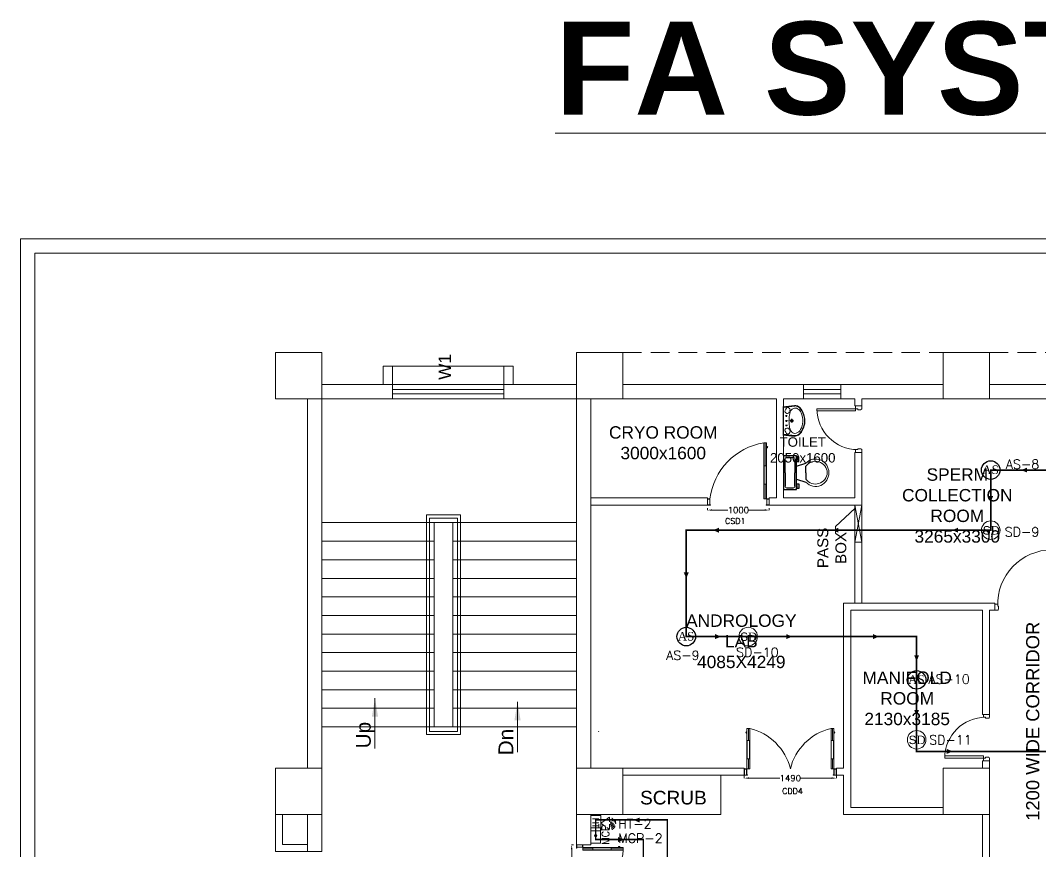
# Model space of a CAD drawing. Extents: x 3505867 to 4040009, y -660366 to -590408.
# Drawn here: x 3798714 to 3815199, y -603838 to -590408 of the extents above; entities that cross this region are included whole.
import ezdxf
from ezdxf.enums import TextEntityAlignment as Align

# ---------------------------------------------------------------- set-up
doc = ezdxf.new("R2010")
doc.units = 0
doc.header["$LTSCALE"] = 6
doc.header["$MEASUREMENT"] = 0
for name, pattern in [('CONTINU', [0]), ('DASHED2', [0.375, 0.25, -0.125]), ('HIDDEN', [0.375, 0.25, -0.125])]:
    doc.linetypes.add(name, pattern=pattern)
doc.layers.get('0').update_dxf_attribs({"linetype": 'CONTINUOUS', "lineweight": 0})
doc.layers.get('Defpoints').update_dxf_attribs({"linetype": 'CONTINUOUS', "lineweight": 0})
for name, color, linetype, lineweight in [('1200 Door', 144, 'CONTINUOUS', 0), ('BLOCK HACTH', 10, 'CONTINUOUS', 0), ('Chajja', 7, 'CONTINUOUS', 0), ('COL', 5, 'CONTINUOUS', 0), ('DIM', 7, 'CONTINUOUS', 0), ('DOOR', 44, 'CONTINUOUS', 0), ('Double Leaf Door', 4, 'CONTINUOUS', 0), ('FA-ABOVE SMOKE DETECTOR', 6, 'CONTINUOUS', 25), ('FA-BELOW SMOKE DERECTOR', 1, 'CONTINUOUS', 0), ('FA-ELECTRONIC HOOTER', 6, 'CONTINUOUS', 0), ('FA-FIRE TEXT', 7, 'CONTINUOUS', 0), ('FA-MNUAL CALL POINT', 10, 'CONTINUOUS', 0), ('furniture', 33, 'CONTINUOUS', 0), ('JOINERY', 7, 'CONTINUOUS', 0), ('Railing', 21, 'CONTINUOUS', 0), ('Single Leaf Door', 4, 'CONTINUOUS', 0), ('Staircase', 7, 'CONTINUOUS', 0), ('TITLE', 7, 'CONTINUOUS', 0), ('WALL', 10, 'CONTINUOUS', 0), ('walls', 1, 'CONTINUOUS', 0), ('WIN', 151, 'CONTINUOUS', 0), ('Window', 161, 'CONTINUOUS', 0)]:
    doc.layers.add(name, color=color, linetype=linetype, lineweight=lineweight)
doc.layers.add('FA-LOOPING', color=200, linetype='CONTINUOUS')
doc.styles.add('ARI', font='arial.ttf')
doc.styles.add('ARIAL', font='arial.ttf')
doc.styles.add('PDF Times New Roman', font='times.ttf')
doc.styles.add('ROMANS', font='romans.shx')
doc.styles.get("Standard").update_dxf_attribs({"font": 'SIMPLEX'})
doc.dimstyles.new('AEPL1', dxfattribs={"dimtxt": 100, "dimasz": 75, "dimexe": 1.25, "dimexo": 50, "dimtad": 0, "dimdec": 0, "dimtxsty": 'ROMANS', "dimcen": 2.5, "dimclrd": 7, "dimclre": 7, "dimadec": 0, "dimazin": 0, "dimtfac": 1, "dimtdec": 0, "dimtmove": 0, "dimatfit": 3, "dimfxl": 1, "dimlwd": 0, "dimlwe": 0, "dimarcsym": 0})
doc.dimstyles.new('int. dim', dxfattribs={"dimtxt": 900, "dimasz": 450, "dimexe": 150, "dimexo": 150, "dimgap": 150, "dimtad": 0, "dimdec": 0, "dimzin": 12, "dimdsep": 46, "dimtxsty": 'ARI', "dimblk": 'ARCHTICK', "dimcen": 1.5, "dimdle": 150, "dimclrd": 256, "dimclre": 256, "dimclrt": 7, "dimazin": 0, "dimtfac": 1, "dimtdec": 0, "dimtix": 1, "dimtmove": 2, "dimatfit": 3, "dimfxl": 1, "dimtolj": 1, "dimtzin": 0, "dimlwd": -1, "dimlwe": -1, "dimarcsym": 0})
doc.dimstyles.new('TEXT', dxfattribs={"dimscale": 0, "dimtxt": 500, "dimasz": 100, "dimexe": 75, "dimexo": 100, "dimgap": 50, "dimtad": 0, "dimdec": 0, "dimzin": 0, "dimdsep": 46, "dimtxsty": 'ARIAL', "dimblk": 'OBLIQUE', "dimcen": 0.09, "dimdle": 100, "dimclrd": 256, "dimclre": 256, "dimclrt": 6, "dimadec": 0, "dimazin": 0, "dimtfac": 1, "dimtdec": 0, "dimtofl": 0, "dimtmove": 2, "dimatfit": 3, "dimfxl": 1, "dimfrac": 2, "dimtolj": 1, "dimtzin": 0, "dimarcsym": 0})

# ---------------------------------------------------------------- blocks, each defined once
blk = doc.blocks.new('_ArchTick')
at = {"color": 0, "linetype": 'ByBlock', "const_width": 0.15}
blk.add_lwpolyline([(-0.5, -0.5), (0.5, 0.5)], dxfattribs=at)
blk = doc.blocks.new('A$C19B8274B')
at = {"layer": 'DOOR'}
for p, q in [((-45, 925), (-80, 925)), ((-80, 50), (-80, 925)), ((-45, 50), (-45, 925)), ((-45, 50), (-80, 50)), ((-955, -50), (-955, -47.5)), ((-940, -35), (-942.5, -35)), ((-60, -35), (-57.5, -35)), ((-45, -50), (-45, -47.5))]:
    blk.add_line(p, q, dxfattribs=at)
for points in [[(-940, 15), (-955, 15), (-955, 50), (-1000, 50), (-1000, -50), (-955, -50)], [(-940, -35), (-940, 15)], [(-60, 15), (-45, 15), (-45, 50), (0, 50), (0, -50), (-45, -50)], [(-60, -35), (-60, 15)]]:
    blk.add_lwpolyline(points, dxfattribs=at)
at = {"layer": 'DOOR', "color": 145}
blk.add_arc((-80, 50), 875, 90, 182.29244, dxfattribs=at)
at = {"layer": 'DOOR'}
for centre, start, end in [((-955, -35), 270, 0), ((-45, -35), 180, 270)]:
    blk.add_arc(centre, 12.5, start, end, dxfattribs=at)
blk = doc.blocks.new('750')
at = {"layer": 'DOOR'}
for p, q in [((-50, 705), (-47.5, 705)), ((-35, 690), (-35, 692.5)), ((-50, 45), (-47.5, 45)), ((-35, 60), (-35, 57.5)), ((50, 45), (50, 80)), ((50, 80), (675, 80)), ((50, 45), (675, 45)), ((675, 45), (675, 80))]:
    blk.add_line(p, q, dxfattribs=at)
for points in [[(15, 690), (15, 705), (50, 705), (50, 750), (-50, 750), (-50, 705)], [(-35, 690), (15, 690)], [(15, 60), (15, 45), (50, 45), (50, 0), (-50, 0), (-50, 45)], [(-35, 60), (15, 60)]]:
    blk.add_lwpolyline(points, dxfattribs=at)
for centre, start, end in [((-35, 705), 180, 270), ((-35, 45), 90, 180)]:
    blk.add_arc(centre, 12.5, start, end, dxfattribs=at)
at = {"layer": 'DOOR', "color": 145}
blk.add_arc((15, 45), 660, 0, 90, dxfattribs=at)
blk = doc.blocks.new('_Oblique')
at = {"color": 0, "linetype": 'ByBlock', "lineweight": -2}
blk.add_line((-0.5, -0.5), (0.5, 0.5), dxfattribs=at)
blk = doc.blocks.new('*D605')
at = {"layer": 'Defpoints', "color": 0, "linetype": 'ByBlock', "transparency": 16777216}
for p in [(-26230, 11392), (-24740, 11392), (-24740, 11287)]:
    blk.add_point(p, dxfattribs=at)
at = {"layer": 'DIM', "color": 7, "linetype": 'ByBlock', "lineweight": 0, "transparency": 16777216}
for p, q in [((-26230, 11342), (-26230, 11286)), ((-26155, 11287), (-25655, 11287)), ((-24815, 11287), (-25315, 11287)), ((-24740, 11342), (-24740, 11286))]:
    blk.add_line(p, q, dxfattribs=at)
at = {"layer": 'DIM', "color": 7, "linetype": 'ByBlock', "transparency": 16777216}
for points in [[(-26155, 11300), (-26155, 11275), (-26230, 11287)], [(-24815, 11300), (-24815, 11275), (-24740, 11287)]]:
    blk.add_solid(points, dxfattribs=at)
at = {"layer": 'DIM', "color": 0, "linetype": 'ByBlock', "transparency": 16777216, "insert": (-25485, 11287), "char_height": 100, "attachment_point": 5, "style": 'ROMANS'}
blk.add_mtext('1490', dxfattribs=at)
blk = doc.blocks.new('1500x2100x100 DD')
at = {"layer": 'Double Leaf Door'}
for points in [[(49, 264), (54, 264), (54, 560), (49, 560)], [(93, 560), (88, 560), (88, 264), (93, 264)], [(1407, 560), (1412, 560), (1412, 264), (1407, 264)], [(1451, 264), (1446, 264), (1446, 560), (1451, 560)]]:
    blk.add_hatch(color=6, dxfattribs=at).paths.add_polyline_path(points)
at = {"layer": 'Double Leaf Door', "color": 8}
for p, q in [((35, 697), (35, 679)), ((49, 699), (37, 699)), ((37, 677), (49, 677)), ((49, 100), (49, 754)), ((49, 754), (93, 754)), ((49, 699), (49, 677)), ((71, 560), (71, 754)), ((93, 754), (93, 100)), ((1451, 754), (1407, 754)), ((1407, 754), (1407, 100)), ((1429, 560), (1429, 754)), ((1451, 100), (1451, 754)), ((1451, 699), (1463, 699)), ((1451, 699), (1451, 677)), ((1463, 677), (1451, 677)), ((1465, 697), (1465, 679)), ((71, 100), (71, 264)), ((1429, 100), (1429, 264)), ((5, 100), (5, 0)), ((45, 100), (5, 100)), ((5, 0), (45, 0)), ((7, 98), (7, 2)), ((43, 98), (7, 98)), ((7, 2), (45, 2)), ((43, 3), (43, 98)), ((55, 3), (43, 3)), ((45, 5), (45, 100)), ((57, 5), (45, 5)), ((45, 2), (55, 2)), ((45, 0), (57, 0)), ((93, 100), (49, 100)), ((55, 2), (55, 3)), ((57, 0), (57, 5)), ((1407, 100), (1451, 100)), ((1443, 0), (1443, 5)), ((1443, 5), (1455, 5)), ((1455, 0), (1443, 0)), ((1445, 2), (1445, 3)), ((1445, 3), (1457, 3)), ((1455, 2), (1445, 2)), ((1455, 5), (1455, 100)), ((1455, 100), (1495, 100)), ((1493, 2), (1455, 2)), ((1495, 0), (1455, 0)), ((1457, 3), (1457, 98)), ((1457, 98), (1493, 98)), ((1493, 98), (1493, 2)), ((1495, 100), (1495, 0))]:
    blk.add_line(p, q, dxfattribs=at)
at = {"layer": 'Double Leaf Door', "color": 6}
for p, q in [((93, 560), (49, 560)), ((49, 560), (49, 264)), ((54, 264), (54, 560)), ((88, 264), (88, 560)), ((93, 264), (93, 560)), ((1407, 264), (1407, 560)), ((1407, 560), (1451, 560)), ((1412, 264), (1412, 560)), ((1446, 264), (1446, 560)), ((1451, 560), (1451, 264)), ((49, 264), (93, 264)), ((1451, 264), (1407, 264))]:
    blk.add_line(p, q, dxfattribs=at)
at = {"layer": 'Double Leaf Door', "color": 6, "ltscale": 100}
for p, q in [((88, 560), (88, 264)), ((1412, 560), (1412, 264))]:
    blk.add_line(p, q, dxfattribs=at)
at = {"layer": 'Double Leaf Door', "color": 6}
for points in [[(49, 560), (49, 264), (54, 264), (54, 560), (49, 560)], [(93, 560), (93, 264), (88, 264), (88, 560), (93, 560)], [(1407, 560), (1407, 264), (1412, 264), (1412, 560), (1407, 560)], [(1451, 560), (1451, 264), (1446, 264), (1446, 560), (1451, 560)]]:
    blk.add_lwpolyline(points, dxfattribs=at)
at = {"layer": 'Double Leaf Door', "ltscale": 5000}
for points in [[(49, 560), (49, 264), (54, 264), (54, 560), (49, 560)], [(1451, 560), (1451, 264), (1446, 264), (1446, 560), (1451, 560)]]:
    blk.add_lwpolyline(points, dxfattribs=at)
at = {"layer": 'Double Leaf Door', "color": 8}
for centre, radius, start, end in [((35, 688), 3.72, 90, 270), ((37, 697), 1.98, 90, 180), ((37, 679), 1.98, 180, 270), ((-111, -108), 886, 13.5745, 76.6836), ((1611, -108), 886, 103.3164, 166.4255), ((1463, 697), 1.98, 0, 90), ((1463, 679), 1.98, 270, 0), ((1465, 688), 3.72, 270, 90)]:
    blk.add_arc(centre, radius, start, end, dxfattribs=at)
blk = doc.blocks.new('1800x100')
at = {"layer": 'Double Leaf Door'}
for points in [[(101628, -31395), (101633, -31395), (101633, -31098), (101628, -31098)], [(101672, -31098), (101667, -31098), (101667, -31395), (101672, -31395)], [(103256, -31098), (103261, -31098), (103261, -31395), (103256, -31395)], [(103300, -31395), (103295, -31395), (103295, -31098), (103300, -31098)]]:
    blk.add_hatch(color=6, dxfattribs=at).paths.add_polyline_path(points)
at = {"layer": 'Double Leaf Door', "color": 8}
for p, q in [((101613, -30962), (101613, -30980)), ((101628, -30960), (101615, -30960)), ((101615, -30982), (101628, -30982)), ((101628, -31558), (101628, -30904)), ((101628, -30904), (101672, -30904)), ((101628, -30960), (101628, -30982)), ((101650, -31098), (101650, -30904)), ((101672, -30904), (101672, -31558)), ((103300, -30904), (103256, -30904)), ((103256, -30904), (103256, -31558)), ((103278, -31098), (103278, -30904)), ((103300, -31558), (103300, -30904)), ((103300, -30960), (103312, -30960)), ((103300, -30960), (103300, -30982)), ((103312, -30982), (103300, -30982)), ((103314, -30962), (103314, -30980)), ((101650, -31558), (101650, -31395)), ((103278, -31558), (103278, -31395)), ((101584, -31558), (101584, -31658)), ((101624, -31558), (101584, -31558)), ((101586, -31560), (101586, -31656)), ((101622, -31560), (101586, -31560)), ((101622, -31655), (101622, -31560)), ((101624, -31654), (101624, -31558)), ((101672, -31558), (101628, -31558)), ((103256, -31558), (103300, -31558)), ((103304, -31654), (103304, -31558)), ((103304, -31558), (103344, -31558)), ((103306, -31655), (103306, -31560)), ((103306, -31560), (103342, -31560)), ((103342, -31560), (103342, -31656)), ((103344, -31558), (103344, -31658)), ((101584, -31658), (101624, -31658)), ((101586, -31656), (101624, -31656)), ((101634, -31655), (101622, -31655)), ((101636, -31654), (101624, -31654)), ((101624, -31656), (101634, -31656)), ((101624, -31658), (101636, -31658)), ((101634, -31656), (101634, -31655)), ((101636, -31658), (101636, -31654)), ((103292, -31658), (103292, -31654)), ((103292, -31654), (103304, -31654)), ((103304, -31658), (103292, -31658)), ((103294, -31656), (103294, -31655)), ((103294, -31655), (103306, -31655)), ((103304, -31656), (103294, -31656)), ((103342, -31656), (103304, -31656)), ((103344, -31658), (103304, -31658))]:
    blk.add_line(p, q, dxfattribs=at)
at = {"layer": 'Double Leaf Door', "color": 6}
for p, q in [((101672, -31098), (101628, -31098)), ((101628, -31098), (101628, -31395)), ((101633, -31395), (101633, -31098)), ((101667, -31395), (101667, -31098)), ((101672, -31395), (101672, -31098)), ((103256, -31395), (103256, -31098)), ((103256, -31098), (103300, -31098)), ((103261, -31395), (103261, -31098)), ((103295, -31395), (103295, -31098)), ((103300, -31098), (103300, -31395)), ((101628, -31395), (101672, -31395)), ((103300, -31395), (103256, -31395))]:
    blk.add_line(p, q, dxfattribs=at)
at = {"layer": 'Double Leaf Door', "color": 6, "ltscale": 100}
for p, q in [((101667, -31098), (101667, -31395)), ((103261, -31098), (103261, -31395))]:
    blk.add_line(p, q, dxfattribs=at)
at = {"layer": 'Double Leaf Door', "color": 6}
for points in [[(101628, -31098), (101628, -31395), (101633, -31395), (101633, -31098), (101628, -31098)], [(101672, -31098), (101672, -31395), (101667, -31395), (101667, -31098), (101672, -31098)], [(103256, -31098), (103256, -31395), (103261, -31395), (103261, -31098), (103256, -31098)], [(103300, -31098), (103300, -31395), (103295, -31395), (103295, -31098), (103300, -31098)]]:
    blk.add_lwpolyline(points, dxfattribs=at)
at = {"layer": 'Double Leaf Door', "ltscale": 5000}
for points in [[(101628, -31098), (101628, -31395), (101633, -31395), (101633, -31098), (101628, -31098)], [(103300, -31098), (103300, -31395), (103295, -31395), (103295, -31098), (103300, -31098)]]:
    blk.add_lwpolyline(points, dxfattribs=at)
at = {"layer": 'Double Leaf Door', "color": 8}
for centre, radius, start, end in [((101613, -30971), 3.72, 90, 270), ((101615, -30962), 1.98, 90, 180), ((101615, -30980), 1.98, 180, 270), ((101602, -31796), 894, 15.3848, 85.5115), ((103269, -31727), 822, 90.8957, 168.2081), ((103312, -30962), 1.98, 0, 90), ((103312, -30980), 1.98, 270, 0), ((103314, -30971), 3.72, 270, 90)]:
    blk.add_arc(centre, radius, start, end, dxfattribs=at)
blk = doc.blocks.new('*D607')
at = {"layer": 'Defpoints', "color": 0, "linetype": 'ByBlock', "transparency": 16777216}
for p in [(-28940, 10210), (-29018, 8450), (-28940, 8450)]:
    blk.add_point(p, dxfattribs=at)
at = {"layer": 'DIM', "color": 7, "linetype": 'ByBlock', "lineweight": 0, "transparency": 16777216}
for p, q in [((-28990, 10210), (-29020, 10210)), ((-29018, 10135), (-29018, 9499)), ((-29018, 8525), (-29018, 9160)), ((-28990, 8450), (-29020, 8450))]:
    blk.add_line(p, q, dxfattribs=at)
at = {"layer": 'DIM', "color": 7, "linetype": 'ByBlock', "transparency": 16777216}
for points in [[(-29031, 10135), (-29006, 10135), (-29018, 10210)], [(-29031, 8525), (-29006, 8525), (-29018, 8450)]]:
    blk.add_solid(points, dxfattribs=at)
at = {"layer": 'DIM', "color": 0, "linetype": 'ByBlock', "transparency": 16777216, "insert": (-29018, 9330), "char_height": 100, "attachment_point": 5, "rotation": 90, "style": 'ROMANS'}
blk.add_mtext('1760', dxfattribs=at)
blk = doc.blocks.new('*D609')
at = {"layer": 'Defpoints', "color": 0, "linetype": 'ByBlock', "transparency": 16777216}
for p in [(-26825, 15699), (-25825, 15699), (-25825, 15618)]:
    blk.add_point(p, dxfattribs=at)
at = {"layer": 'DIM', "color": 7, "linetype": 'ByBlock', "lineweight": 0, "transparency": 16777216}
for p, q in [((-26825, 15649), (-26825, 15617)), ((-26750, 15618), (-26495, 15618)), ((-25900, 15618), (-26155, 15618)), ((-25825, 15649), (-25825, 15617))]:
    blk.add_line(p, q, dxfattribs=at)
at = {"layer": 'DIM', "color": 7, "linetype": 'ByBlock', "transparency": 16777216}
for points in [[(-26750, 15631), (-26750, 15606), (-26825, 15618)], [(-25900, 15631), (-25900, 15606), (-25825, 15618)]]:
    blk.add_solid(points, dxfattribs=at)
at = {"layer": 'DIM', "color": 0, "linetype": 'ByBlock', "transparency": 16777216, "insert": (-26325, 15618), "char_height": 100, "attachment_point": 5, "style": 'ROMANS'}
blk.add_mtext('1000', dxfattribs=at)
blk = doc.blocks.new('1000x2100x100 SD')
at = {"layer": 'Single Leaf Door'}
for points in [[(44, 339), (49, 339), (49, 635), (44, 635)], [(88, 635), (83, 635), (83, 339), (88, 339)]]:
    blk.add_hatch(color=6, dxfattribs=at).paths.add_polyline_path(points)
at = {"layer": 'Single Leaf Door', "color": 8}
for p, q in [((44, 100), (44, 1004)), ((44, 1004), (88, 1004)), ((66, 635), (66, 1004)), ((88, 1004), (88, 100)), ((30, 947), (30, 929)), ((44, 949), (32, 949)), ((32, 927), (44, 927)), ((44, 949), (44, 927)), ((66, 100), (66, 339)), ((0, 100), (0, 0)), ((40, 100), (0, 100)), ((0, 0), (40, 0)), ((2, 98), (2, 2)), ((38, 98), (2, 98)), ((2, 2), (40, 2)), ((38, 3), (38, 98)), ((50, 3), (38, 3)), ((40, 5), (40, 100)), ((52, 5), (40, 5)), ((40, 2), (50, 2)), ((40, 0), (52, 0)), ((88, 100), (44, 100)), ((50, 2), (50, 3)), ((52, 0), (52, 5)), ((948, 5), (960, 5)), ((948, 0), (948, 5)), ((960, 0), (948, 0)), ((950, 3), (962, 3)), ((950, 2), (950, 3)), ((960, 2), (950, 2)), ((960, 5), (960, 100)), ((960, 100), (1000, 100)), ((998, 2), (960, 2)), ((1000, 0), (960, 0)), ((962, 3), (962, 98)), ((962, 98), (998, 98)), ((998, 98), (998, 2)), ((1000, 100), (1000, 0))]:
    blk.add_line(p, q, dxfattribs=at)
at = {"layer": 'Single Leaf Door', "color": 6}
for p, q in [((88, 635), (44, 635)), ((44, 635), (44, 339)), ((49, 339), (49, 635)), ((83, 339), (83, 635)), ((88, 339), (88, 635)), ((44, 339), (88, 339))]:
    blk.add_line(p, q, dxfattribs=at)
at = {"layer": 'Single Leaf Door', "color": 6, "ltscale": 100}
blk.add_line((83, 635), (83, 339), dxfattribs=at)
at = {"layer": 'Single Leaf Door', "color": 6}
for points in [[(44, 635), (44, 339), (49, 339), (49, 635), (44, 635)], [(88, 635), (88, 339), (83, 339), (83, 635), (88, 635)]]:
    blk.add_lwpolyline(points, dxfattribs=at)
at = {"layer": 'Single Leaf Door', "ltscale": 5000}
blk.add_lwpolyline([(44, 635), (44, 339), (49, 339), (49, 635), (44, 635)], dxfattribs=at)
at = {"layer": 'Single Leaf Door', "color": 8}
for centre, radius, start, end in [((-69, -20), 1036, 6.6418, 81.2791), ((30, 938), 3.72, 90, 270), ((32, 947), 1.98, 90, 180), ((32, 929), 1.98, 180, 270)]:
    blk.add_arc(centre, radius, start, end, dxfattribs=at)
blk = doc.blocks.new('rhej')
at = {"color": 8, "lineweight": 25}
for p, q in [((272, 189), (272, 266)), ((272, 266), (298, 266)), ((310, 189), (272, 189)), ((298, 266), (298, 215)), ((298, 215), (310, 215)), ((310, 279), (310, -264)), ((517, 279), (310, 279)), ((336, 228), (336, 8)), ((466, 254), (362, 254)), ((491, 8), (491, 228)), ((517, 8), (517, 279)), ((310, 111), (155, 163)), ((155, 8), (155, 111)), ((155, 8), (155, -96)), ((336, -212), (336, 8)), ((491, 8), (491, -212)), ((517, -264), (517, 8)), ((310, -96), (155, -147)), ((272, -173), (272, -251)), ((310, -173), (272, -173)), ((272, -251), (298, -251)), ((298, -251), (298, -199)), ((298, -199), (310, -199)), ((310, -264), (517, -264)), ((466, -238), (362, -238))]:
    blk.add_line(p, q, dxfattribs=at)
at = {"color": 8, "extrusion": (0, 0, -1)}
for centre, major_axis, start_param, end_param in [((0, 16), (151, -151), 2.319632, 4.738539), ((1, 2), (-134, -134), 0.814663, 3.31238), ((359, 231), (-16.2, -16.2), 0.643501, 2.498091), ((469, 231), (16.2, -16.2), 3.785094, 5.639684), ((0, 0), (-151, -151), 4.686239, 7.105146), ((1, 13), (-134, -134), 4.541602, 7.039318), ((359, -215), (-16.2, -16.2), -0.927295, 0.927295), ((469, -215), (16.2, -16.2), 5.35589, 7.21048)]:
    blk.add_ellipse(centre, major_axis=major_axis, ratio=1, start_param=start_param, end_param=end_param, dxfattribs=at)
blk = doc.blocks.new('u46')
at = {"color": 8, "lineweight": 25}
for p, q in [((-10, 228), (175, 249)), ((-10, 220), (181, 242)), ((-1, -209), (1, 209)), ((57, 81), (29, 81)), ((62, 2), (29, 2)), ((44, 93), (44, 67)), ((44, 14), (44, -13)), ((163, 3), (102, 3)), ((133, -27), (133, 33)), ((62, -73), (29, -73)), ((44, -61), (44, -87)), ((-10, -216), (181, -238)), ((-10, -224), (175, -245))]:
    blk.add_line(p, q, dxfattribs=at)
at = {"color": 8, "extrusion": (0, 0, -1)}
for centre, major_axis, start_param, end_param in [((56, 154), (0, 34), 4.33982, 5.202657), ((145, 128), (1, 126), -1.238036, -0.892193), ((66, 199), (0, 20.7), -1.101507, 0.481509), ((57, 163), (-0.3, 56.9), 0.324902, 0.965135), ((208, 103), (0, 110), -1.431017, -0.436146), ((110, 167), (-6.08, 6.08), 4.867594, 6.265028), ((90, 185), (0, 17.9), 0.880684, 2.260744), ((190, 138), (0, 70.9), -0.405199, 0.56573), ((188, 150), (0, 99.5), -0.132539, 0.848731), ((186, 148), (0.1, 94.4), -0.049658, 0.838116), ((154, 79), (0, 140), 0.557563, 1.193786), ((57, 20), (0, 275), 0.806541, 1.180915), ((50, 14), (0, 294), 0.809856, 1.41441), ((65, 170), (0.3, 49.2), 3.359735, 4.09512), ((44, 81), (0.02, 6.43), 3.139035, 9.42222), ((44, 2), (0.08, 6.43), 3.12883, 9.412015), ((62, 153), (0, 31.9), 2.620328, 3.422401), ((104, 118), (-0.2, 26.8), -1.278641, -0.487266), ((820, -1), (0, 732), -1.56667, -1.474079), ((888, 37), (1, 801), 4.558159, 4.668067), ((96, 136), (0, 7.39), -0.727724, 1.373337), ((387, 48), (0, 296), -1.495794, -1.328336), ((110, 165), (5.47, 5.47), 2.097053, 3.541809), ((133, 3), (0, 21.6), 3.141254, 9.424439), ((133, 3), (-0.1, 15.5), 3.145308, 9.428493), ((133, 3), (0, 10.9), 3.142047372431534, 9.42523267961112), ((13, 7), (0, 298), 1.141495, 1.637774), ((35, 3), (0, 303), 1.155365, 1.952189), ((72, -2), (0, 274), 1.346594, 1.865175), ((56, -148), (0, 34), 4.222121, 5.084958), ((65, -164), (0.1, 49.2), -0.960797, -0.225412), ((145, -122), (0, 126), 4.027191, 4.373034), ((44, -73), (0.02, 6.43), 3.139035, 9.42222), ((62, -147), (-0.1, 31.9), -0.276767, 0.525307), ((104, -111), (0.2, 26.8), 3.628858, 4.420234), ((97, -128), (-0.03, 8.55), 1.455188, 3.796569), ((263, -74), (0, 167), 4.181112, 4.641559), ((110, -161), (-6.08, 6.08), 4.730546, 6.12798), ((111, -159), (6.17, 6.17), 4.354779, 6.027124), ((193, -126), (0, 80.1), 3.554495, 4.299548), ((163, -80), (0, 126), 2.054055, 2.802751), ((56, -13), (0, 287), 1.808981, 2.322804), ((62, -11), (0, 247), 1.579809, 2.112792), ((124, -52), (0, 200), 1.868215, 2.281789), ((66, -193), (0, 20.7), 2.661884, 4.2449), ((57, -157), (0.3, 56.9), 2.176458, 2.816691), ((90, -178), (0, 17.9), 0.880848, 2.260908), ((181, -107), (0, 94.7), 2.890537, 3.362984), ((185, -162), (-0.1, 83.2), 2.850118, 3.264751), ((188, -160), (0, 78.1), 2.562376, 3.231693), ((187, -138), (0, 106), 2.310552, 2.942572), ((172, -117), (0, 123), 2.127435, 2.640092)]:
    blk.add_ellipse(centre, major_axis=major_axis, ratio=1, start_param=start_param, end_param=end_param, dxfattribs=at)
blk = doc.blocks.new('SMOKE DETECTOR')
at = {"layer": 'FA-BELOW SMOKE DERECTOR', "color": 7}
blk.add_circle((931029, -118294), 166, dxfattribs=at)
at = {"layer": 'FA-BELOW SMOKE DERECTOR', "insert": (930887, -118373), "char_height": 150, "attachment_point": 7, "style": 'PDF Times New Roman'}
blk.add_mtext('{\\fArial|b0|i0|c0|p34;S}D', dxfattribs=at)
blk = doc.blocks.new('MCP')
at = {"layer": 'FA-MNUAL CALL POINT'}
h = blk.add_hatch(color=256, dxfattribs=at)
h.set_gradient(color1=(255, 0, 0), color2=(255, 39, 39), centered=1, one_color=1, tint=0.57958)
h.paths.add_polyline_path([(417504, 744464, 1), (417478, 744464, 1)])
blk.add_lwpolyline([(417408, 744516), (417574, 744516), (417574, 744412), (417408, 744412)], close=True, dxfattribs=at)
blk.add_circle((417490, 744464), 13, dxfattribs=at)
at = {"layer": 'FA-MNUAL CALL POINT', "insert": (417500, 744322), "char_height": 75, "width": 244.76, "attachment_point": 8}
blk.add_mtext('MCP', dxfattribs=at)
blk = doc.blocks.new('110DB FIRE HOOTER')
at = {"layer": 'FA-ELECTRONIC HOOTER', "color": 53, "linetype": 'DASHED2'}
for p, q in [((-0.238, 0), (-0.238, -0.311)), ((0.238, 0), (-0.238, 0)), ((-0.238, -0.311), (0.238, -0.311)), ((0.238, -0.311), (0.238, 0))]:
    blk.add_line(p, q, dxfattribs=at)
at = {"layer": 'FA-ELECTRONIC HOOTER', "color": 53, "linetype": 'DASHED2', "ltscale": 0.1}
for p, q in [((0, -0.311), (-0.19, -0.576)), ((0, -0.311), (0.19, -0.576)), ((0.19, -0.576), (-0.19, -0.576))]:
    blk.add_line(p, q, dxfattribs=at)
for radius, start, end in [(0.155, 215.2483, 324.7517), (0.118, 220.3172, 319.6828), (0.08, 230.7147, 309.2853), (0.231, 210.2007, 319.4187), (0.193, 212.22, 327.78)]:
    blk.add_arc((0, -0.536), radius, start, end, dxfattribs=at)
at = {"layer": 'FA-ELECTRONIC HOOTER', "color": 53, "insert": (0.165, -0.247), "char_height": 0.1942, "width": 0.36807, "attachment_point": 1, "rotation": 180}
blk.add_mtext('HT', dxfattribs=at)
blk = doc.blocks.new('above smoke detector')
at = {"layer": 'FA-ABOVE SMOKE DETECTOR', "color": 7}
blk.add_circle((0, 0), 300, dxfattribs=at)
at = {"layer": 'FA-ABOVE SMOKE DETECTOR', "color": 53, "style": 'PDF Times New Roman'}
blk.add_text('AS', height=277.4, dxfattribs=at).set_placement((-274, -128))
blk = doc.blocks.new('CIVIL IVF')
at = {"layer": 'BLOCK HACTH', "color": 8}
blk.add_lwpolyline([(-31240, 12115.2), (-30940, 12115.2), (-30940, 15415.2), (-31240, 15415.2)], close=True, dxfattribs=at)
at = {"layer": 'Chajja', "color": 8, "linetype": 'HIDDEN', "ltscale": 200}
for p, q in [((-28190, 18165.2), (-23015, 18165.2)), ((-22265, 18165.2), (-16305, 18165.2))]:
    blk.add_line(p, q, dxfattribs=at)
at = {"layer": 'Chajja', "color": 8, "linetype": 'ByBlock'}
blk.add_line((-31915, 17945.2), (-30115, 17945.2), dxfattribs=at)
for points in [[(-32065, 17645.2), (-32065, 17945.2), (-31915, 17945.2), (-31915, 17645.2)], [(-30115, 17645.2), (-30115, 17945.2), (-29965, 17945.2), (-29965, 17645.2)]]:
    blk.add_lwpolyline(points, dxfattribs=at)
at = {"layer": 'COL', "color": 8}
for points in [[(-33055, 17415.2), (-33805, 17415.2), (-33805, 18165.2), (-33055, 18165.2)], [(-28940, 17415.2), (-28190, 17415.2), (-28190, 18165.2), (-28940, 18165.2)], [(-23015, 17415.2), (-22265, 17415.2), (-22265, 18165.2), (-23015, 18165.2)], [(-33805, 10700.2), (-33055, 10700.2), (-33055, 11450.2), (-33805, 11450.2)], [(-28940, 10700.2), (-28190, 10700.2), (-28190, 11450.2), (-28940, 11450.2)], [(-22265, 10700.2), (-22265, 11450.2), (-23015, 11450.2), (-23015, 10700.2)]]:
    blk.add_lwpolyline(points, close=True, dxfattribs=at)
at = {"layer": 'furniture', "color": 8, "linetype": 'Continuous'}
for p, q in [((-26610, 10700.2), (-26610, 11335.2)), ((-28190, 10700.2), (-26610, 10700.2))]:
    blk.add_line(p, q, dxfattribs=at)
at = {"layer": 'Railing', "color": 8}
for points in [[(-31365, 11990.2), (-30815, 11990.2), (-30815, 15540.2), (-31365, 15540.2)], [(-31315, 12040.2), (-30865, 12040.2), (-30865, 15490.2), (-31315, 15490.2)]]:
    blk.add_lwpolyline(points, close=True, dxfattribs=at)
at = {"layer": 'Staircase', "color": 8, "linetype": 'Continuous'}
for p, q in [((-31240, 15415.2), (-33055, 15415.2)), ((-30940, 15415.2), (-28940, 15415.2)), ((-31240, 15115.2), (-33055, 15115.2)), ((-30940, 15115.2), (-28940, 15115.2)), ((-31240, 14815.2), (-33055, 14815.2)), ((-30940, 14815.2), (-28940, 14815.2)), ((-31240, 14515.2), (-33055, 14515.2)), ((-30940, 14515.2), (-28940, 14515.2)), ((-31240, 14215.2), (-33055, 14215.2)), ((-30940, 14215.2), (-28940, 14215.2)), ((-31240, 13915.2), (-33055, 13915.2)), ((-30940, 13915.2), (-28940, 13915.2)), ((-31240, 13615.2), (-33055, 13615.2)), ((-30940, 13615.2), (-28940, 13615.2)), ((-31240, 13315.2), (-33055, 13315.2)), ((-30940, 13315.2), (-28940, 13315.2)), ((-31240, 13015.2), (-33055, 13015.2)), ((-30940, 13015.2), (-28940, 13015.2)), ((-31240, 12715.2), (-33055, 12715.2)), ((-30940, 12715.2), (-28940, 12715.2)), ((-31240, 12415.2), (-33055, 12415.2)), ((-30940, 12415.2), (-28940, 12415.2)), ((-31240, 12115.2), (-33055, 12115.2)), ((-30940, 12115.2), (-28940, 12115.2))]:
    blk.add_line(p, q, dxfattribs=at)
at = {"layer": 'WALL', "color": 8, "linetype": 'ByBlock'}
for p, q in [((-28940, 17645.2), (-33055, 17645.2)), ((-23015, 17645.2), (-28190, 17645.2)), ((-16305, 17645.2), (-22265, 17645.2)), ((-33285, 17415.2), (-33285, 11450.2)), ((-33055, 17415.2), (-33055, 11450.2)), ((-28940, 17415.2), (-33055, 17415.2)), ((-28940, 17415.2), (-28940, 11450.2)), ((-28710, 17415.2), (-28710, 11450.2)), ((-28710, 17415.2), (-28710, 11450.2)), ((-25710, 17415.2), (-28190, 17415.2)), ((-25710, 15815.2), (-25710, 17415.2)), ((-25595, 15815.2), (-25595, 17415.2)), ((-24445, 17415.2), (-25595, 17415.2)), ((-24445, 17300.2), (-24445, 17415.2)), ((-24330, 17300.2), (-24330, 17415.2)), ((-21065, 17415.2), (-24330, 17415.2)), ((-24330, 17300.2), (-24445, 17300.2)), ((-24445, 15815.2), (-24445, 16550.2)), ((-24330, 16550.2), (-24445, 16550.2)), ((-24330, 15699.2), (-24330, 16550.2)), ((-26825, 15815.2), (-28710, 15815.2)), ((-26825, 15699.2), (-28710, 15699.2)), ((-25710, 15815.2), (-25825, 15815.2)), ((-24445, 15699.2), (-25825, 15699.2)), ((-24445, 15815.2), (-25595, 15815.2)), ((-24445, 14115.2, -101230.8), (-24445, 15099.2, -101230.8)), ((-24330, 14115.2), (-24330, 15099.2)), ((-22179.1, 14115.2), (-24625, 14115.2)), ((-24625, 11450.2), (-24625, 14115.2)), ((-22179.1, 14115.2), (-22179.1, 14000.2)), ((-22380, 14000.2), (-24510, 14000.2)), ((-24510, 10815.2), (-24510, 14000.2)), ((-22380, 12315.2), (-22380, 14000.2)), ((-22179.1, 14000.2), (-22265, 14000.2)), ((-22265, 12315.2), (-22265, 14000.2)), ((-22380, 12315.2), (-22265, 12315.2)), ((-22380, 11450.2), (-22380, 11565.2)), ((-22380, 11565.2), (-22265, 11565.2)), ((-22265, 11565.2), (-22265, 11450.2)), ((-22380, 11450.2), (-22265, 11450.2)), ((-24625, 10700.2), (-24625, 11335.2)), ((-23015, 10815.2), (-24510, 10815.2)), ((-33285, 10700.2), (-33285, 10100.2)), ((-33055, 10700.2), (-33055, 10100.2)), ((-28940, 10699.2), (-28940, 10700.2)), ((-28940, 10209.7), (-28940, 10699.2)), ((-28710, 10209.7), (-28710, 10699.2)), ((-23015, 10700.2), (-24625, 10700.2)), ((-22380, 9360.2), (-22380, 10700.2)), ((-22265, 9360.2), (-22265, 10700.2))]:
    blk.add_line(p, q, dxfattribs=at)
at = {"layer": 'WALL', "color": 8, "lineweight": 0}
for p, q in [((-26530, 17415.2), (-28710, 17415.2)), ((-26825, 15815.2), (-26825, 15699.2)), ((-25825, 15815.2), (-25825, 15699.2)), ((-24510, 14115.2), (-22380, 14115.2)), ((-24510, 14000.2), (-22380, 14000.2)), ((-28190, 11450.2), (-26230, 11450.2)), ((-26230, 11450.2), (-26230, 11335.2)), ((-24740, 11450.2), (-24625, 11450.2)), ((-24740, 11450.2), (-24740, 11335.2)), ((-28190, 11335.2), (-26230, 11335.2)), ((-24740, 11335.2), (-24625, 11335.2)), ((-28825, 10700.2), (-28595, 10700.2)), ((-23015, 10700.2), (-22265, 10700.2)), ((-28940, 10209.7), (-28710, 10209.7))]:
    blk.add_line(p, q, dxfattribs=at)
at = {"layer": 'WALL', "linetype": 'ByBlock'}
blk.add_line((-28577.3, 12035.1), (-28586.5, 12044.3), dxfattribs=at)
at = {"layer": 'WALL', "color": 8, "linetype": 'ByBlock'}
for points in [[(-28940, 10700.2), (-28940, 17415.2), (-26110, 17415.2)], [(-33805, 10700.2), (-33805, 10100.2), (-33285, 10100.2)], [(-33690, 10700.2), (-33690, 10215.2), (-33285, 10215.2)]]:
    blk.add_lwpolyline(points, dxfattribs=at)
at = {"layer": 'walls', "color": 8, "linetype": 'Continuous'}
blk.add_line((-33055, 10100.2), (-33285, 10100.2), dxfattribs=at)
at = {"layer": 'WIN', "color": 8, "linetype": 'Continuous'}
for p, q in [((-24330, 15099.2), (-24445, 15699.2)), ((-24445, 15099.2, -101230.8), (-24330, 15699.2))]:
    blk.add_line(p, q, dxfattribs=at)
blk.add_lwpolyline([(-24445, 15099.2), (-24330, 15099.2), (-24330, 15699.2), (-24445, 15699.2)], close=True, dxfattribs=at)
at = {"layer": 'Window', "color": 8, "linetype": 'Continuous'}
for points in [[(-30115, 17645.2), (-30115, 17415.2), (-31915, 17415.2), (-31915, 17645.2)], [(-24670, 17415.2), (-24670, 17645.2), (-25270, 17645.2), (-25270, 17415.2)], [(-30115, 17565.2), (-30115, 17495.2), (-31915, 17495.2), (-31915, 17565.2)], [(-24670, 17495.2), (-24670, 17565.2), (-25270, 17565.2), (-25270, 17495.2)]]:
    blk.add_lwpolyline(points, close=True, dxfattribs=at)
at = {"layer": 'DOOR', "color": 8, "rotation": 180}
blk.add_blockref('750', (-24380, 17300.2), dxfattribs=at)
at = {"layer": 'DOOR', "color": 8, "linetype": 'Continuous'}
blk.add_blockref('A$C19B8274B', (-21179.1, 14050.2), dxfattribs=at)
at = {"layer": 'DOOR', "color": 8, "xscale": -1}
blk.add_blockref('750', (-22315, 11565.2), dxfattribs=at)
at = {"layer": 'Double Leaf Door', "color": 8}
blk.add_blockref('1500x2100x100 DD', (-26235, 11335.2), dxfattribs=at)
at = {"layer": 'Double Leaf Door', "color": 8, "rotation": 270}
blk.add_blockref('1800x100', (2718.5, 111793.4), dxfattribs=at)
at = {"layer": 'Single Leaf Door', "color": 8, "xscale": -1}
blk.add_blockref('1000x2100x100 SD', (-25825, 15699.2), dxfattribs=at)
at = {"layer": 'WALL', "color": 8, "linetype": 'ByBlock'}
blk.add_blockref('u46', (-25595, 17059), dxfattribs=at)
at = {"layer": 'WALL', "color": 8, "linetype": 'ByBlock', "rotation": 180}
blk.add_blockref('rhej', (-25077.7, 16230.3), dxfattribs=at)
at = {"layer": '1200 Door', "color": 8, "linetype": 'ByBlock', "style": 'ROMANS'}
for s, p in [('CSD1', (-26540.5, 15394.3, -35804.4)), ('CDD4', (-25617.2, 11031.3, -35804.4))]:
    blk.add_text(s, height=94.18, dxfattribs=at).set_placement(p)
at = {"layer": 'DIM', "color": 8, "style": 'ARIAL'}
blk.add_text('1200 WIDE CORRIDOR', height=212.5, rotation=90, dxfattribs=at).set_placement((-21398.3, 12206), align=Align.BOTTOM_CENTER)
at = {"layer": 'DIM', "color": 8, "attachment_point": 5, "style": 'ARIAL'}
for s, insert, char_height, width in [('CRYO ROOM 3000x1600', (-27539, 16704.8), 200, 1982.81), ('TOILET\\P2050x1600', (-25284.7, 16589.2), 153, 1626.956), ('SPERM COLLECTION ROOM 3265x3300', (-22787.2, 15690.7), 200, 1980.803), ('ANDROLOGY\\PLAB\\P4085X4249', (-26277.6, 13496.8), 200, 1980.803), ('MANIFOLD\\PROOM\\P2130x3185', (-23597.3, 12575), 200, 1980.803)]:
    blk.add_mtext(s, dxfattribs=dict(at, insert=insert, char_height=char_height, width=width))
at = {"layer": 'DIM', "color": 8, "linetype": 'Continuous', "insert": (-24813.7, 15007.2, -101230.8), "char_height": 175, "width": 1149.25, "attachment_point": 5, "rotation": 90, "style": 'ARIAL'}
blk.add_mtext('PASS BOX', dxfattribs=at)
at = {"layer": 'furniture', "color": 8, "linetype": 'Continuous', "insert": (-27374.8, 11154), "char_height": 220.41, "width": 1257.81, "attachment_point": 5, "style": 'ARIAL'}
blk.add_mtext('\\PSCRUB', dxfattribs=at)
at = {"layer": 'JOINERY', "color": 8, "style": 'ARIAL', "width": 1}
blk.add_text('W1', height=200, rotation=90, dxfattribs=at).set_placement((-30970.7, 17722.6))
at = {"layer": 'Staircase', "color": 8, "style": 'ARIAL'}
for s, p in [('Up', (-32265.6, 11982.2)), ('Dn', (-29962, 11869.7))]:
    blk.add_text(s, height=240, rotation=90, dxfattribs=at).set_placement(p, align=Align.CENTER)
at = {"layer": 'DIM', "color": 8, "linetype": 'ByBlock'}
dim = blk.add_linear_dim(base=(-25825, 15618.3), p1=(-26825, 15699.2), p2=(-25825, 15699.2), dimstyle='AEPL1', dxfattribs=at)
dim.commit()
dim.dimension.update_dxf_attribs({"geometry": '*D609', "text_midpoint": (-26325, 15618.3)})
dim = blk.add_linear_dim(base=(-24740, 11287.3), p1=(-26230, 11392.2), p2=(-24740, 11392.2), dimstyle='AEPL1', dxfattribs=at)
dim.commit()
dim.dimension.update_dxf_attribs({"geometry": '*D605', "text_midpoint": (-25485, 11287.3), "dimtype": 160})
dim = blk.add_linear_dim(base=(-29018.3, 8449.7), p1=(-28940, 10209.7), p2=(-28940, 8449.7), angle=90, dimstyle='AEPL1', dxfattribs=at)
dim.commit()
dim.dimension.update_dxf_attribs({"geometry": '*D607', "text_midpoint": (-29018.3, 9329.7)})
at = {"layer": 'Staircase', "color": 8}
for points in [[(-32197.3, 12580.9, -101230.8), (-32197.3, 11765.5, -101230.8)], [(-29893.7, 12522.1, -101230.8), (-29893.7, 11706.7, -101230.8)]]:
    blk.add_leader(points, dimstyle='int. dim', override={"dimasz": 300, "dimgap": 70, "dimtad": 0}, dxfattribs=at)
at = {"layer": 'WIN', "color": 8, "linetype": 'Continuous'}
blk.add_leader([(-24445, 15644.2, -101230.8), (-24756.5, 15355.6, -101230.8), (-24756.5, 15237.9, -101230.8)], dimstyle='TEXT', override={"dimscale": 1, "dimtxt": 200, "dimasz": 50, "dimfxl": 0.18}, dxfattribs=at)

msp = doc.modelspace()

# ---------------------------------------------------------------- linework, layer by layer
for points in [[(3843794.8, -593936.6), (3843794.8, -625948), (3798713.6, -625948), (3798713.6, -593936.6)], [(3843563, -594168.4), (3843563, -625716.2), (3798945.5, -625716.2), (3798945.5, -594168.4)]]:
    msp.add_lwpolyline(points, close=True)
at = {"layer": 'FA-LOOPING', "linetype": 'ByBlock', "const_width": 25}
for points in [[(3816982.4, -597673.7), (3814393.6, -597673.7), (3814393.6, -598645.2), (3809473.6, -598645.2), (3809473.6, -600364.2), (3813195.6, -600364.2), (3813195.6, -602219.4), (3822312.2, -602219.4)], [(3817673.2, -604291.1), (3811405.7, -604291.1), (3811405.7, -604738.3), (3809168.1, -604738.3), (3809168.1, -603326.3), (3808009.7, -603326.3), (3808009.7, -603643.8), (3808779, -603643.8), (3808779, -608118.2), (3805837.6, -608118.2), (3805837.6, -610204.8), (3810032.3, -610204.8), (3810032.3, -609231.8), (3814195.6, -609231.8), (3814195.6, -609710.7), (3814510.2, -609710.7), (3814510.2, -607291.9), (3819485.6, -607291.9)]]:
    msp.add_lwpolyline(points, dxfattribs=at)
at = {"layer": 'FA-LOOPING', "color": 200, "linetype": 'CONTINU'}
for points in [[(3814981.5, -597673.7, 80.4, 0, 0), (3814886.7, -597673.7, 0, 0, 0)], [(3814393.6, -598091.6, 80.4, 0, 0), (3814393.6, -598186.5, 0, 0, 0)], [(3810001.3, -598645.2, 80.4, 0, 0), (3809906.5, -598645.2, 0, 0, 0)], [(3811933.6, -598645.2, 80.4, 0, 0), (3811838.8, -598645.2, 0, 0, 0)], [(3813866.3, -598645.2, 80.4, 0, 0), (3813771.5, -598645.2, 0, 0, 0)], [(3809473.6, -599328.6, 80.4, 0, 0), (3809473.6, -599423.5, 0, 0, 0)], [(3809940.1, -600364.2, 80.4, 0, 0), (3810034.9, -600364.2, 0, 0, 0)], [(3811089.7, -600364.2, 80.4, 0, 0), (3811184.5, -600364.2, 0, 0, 0)], [(3812492.6, -600364.2, 80.4, 0, 0), (3812587.5, -600364.2, 0, 0, 0)], [(3813195.6, -600665.3, 80.4, 0, 0), (3813195.6, -600760.1, 0, 0, 0)], [(3813195.6, -601548.8, 80.4, 0, 0), (3813195.6, -601643.6, 0, 0, 0)], [(3813683.5, -602219.4, 80.4, 0, 0), (3813778.3, -602219.4, 0, 0, 0)], [(3808718.6, -603328.1, 80.4, 0, 0), (3808623.7, -603328.1, 0, 0, 0)], [(3808372.5, -603643.8, 80.4, 0, 0), (3808467.3, -603643.8, 0, 0, 0)]]:
    msp.add_lwpolyline(points, format="xyseb", dxfattribs=at)

# ---------------------------------------------------------------- block references
at = {"linetype": 'ByBlock'}
msp.add_blockref('CIVIL IVF', (3836640.6, -613938.4), dxfattribs=at)
at = {"layer": 'FA-ABOVE SMOKE DETECTOR', "xscale": 0.4999999999993358, "yscale": 0.4999999999993358, "zscale": 0.4999999999993358}
for p in [(3814393.6, -597673.7), (3809473.6, -600364.2), (3813195.6, -601064.1)]:
    msp.add_blockref('above smoke detector', p, dxfattribs=at)
at = {"layer": 'FA-BELOW SMOKE DERECTOR', "color": 6, "xscale": 0.9035551315104862, "yscale": 0.9035551315104862, "zscale": 0.9035551315104862}
for p in [(2973157.8, -491760.2), (2969237.8, -493479.2), (2971959.9, -495146.3)]:
    msp.add_blockref('SMOKE DETECTOR', p, dxfattribs=at)
at = {"layer": 'FA-ELECTRONIC HOOTER', "color": 1, "xscale": 524.5490323392462, "yscale": 524.5490323392462, "zscale": 524.5490323392462, "rotation": 89.9999999999999}
msp.add_blockref('110DB FIRE HOOTER', (3807930.6, -603379), dxfattribs=at)
at = {"layer": 'FA-MNUAL CALL POINT', "xscale": 1.510701213137029, "yscale": 1.510701213137029, "zscale": 1.510701213137029, "rotation": 89.9999999999999}
msp.add_blockref('MCP', (4932673.2, -1234282.2), dxfattribs=at)

# ---------------------------------------------------------------- texts
at = {"layer": 'FA-FIRE TEXT', "color": 200, "linetype": 'CONTINU', "char_height": 150, "width": 349.838, "attachment_point": 1, "style": 'ROMANS'}
for s, insert in [('{\\C256;AS-8}', (3814637.3, -597504.1)), ('{\\C256;SD-9}', (3814619.8, -598598.1)), ('{\\C256;SD-10}', (3810279.3, -600543.3)), ('{\\C256;AS-9}', (3809148.7, -600592.1)), ('{\\C256;AS-10}', (3813385.7, -600976.7)), ('{\\C256;SD-11}', (3813399.1, -601957)), ('{\\C256;HT-2}', (3808373, -603312.5)), ('{\\C256;MCP-2}', (3808372.5, -603547.1))]:
    msp.add_mtext(s, dxfattribs=dict(at, insert=insert))
at = {"layer": 'TITLE', "color": 6, "insert": (3817948.6, -590430.4), "char_height": 1500, "width": 36564.74, "attachment_point": 2, "style": 'ARIAL'}
msp.add_mtext('{\\L\\fArial|b1|i0|c0|p34;FA SYSTEM LAYOUT}', dxfattribs=at)

doc.saveas('drawing.dxf')
